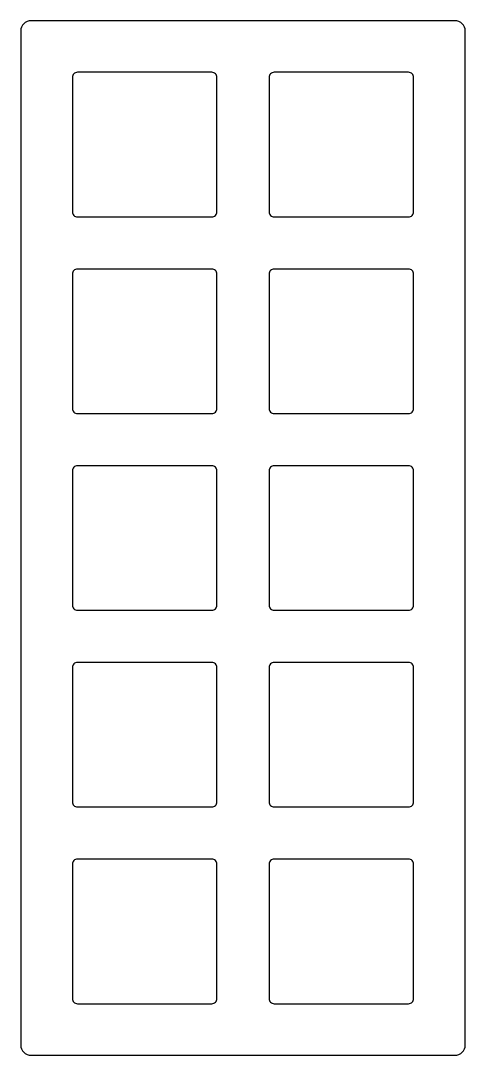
# Model space of a CAD drawing. Header units: millimetres. Extents: x -12 to 31, y -88 to 12.
import ezdxf

# ---------------------------------------------------------------- set-up
doc = ezdxf.new("R2010")
doc.units = ezdxf.units.MM

msp = doc.modelspace()

# ---------------------------------------------------------------- linework, layer by layer
at = {"linetype": 'CONTINUOUS'}
for points in [[(-7, -6.5, 0.414214), (-6.5, -7), (6.5, -7, 0.414214), (7, -6.5), (7, 6.5, 0.414214), (6.5, 7), (-6.5, 7, 0.414214), (-7, 6.5)], [(12.05, -6.5, 0.414214), (12.55, -7), (25.55, -7, 0.414214), (26.05, -6.5), (26.05, 6.5, 0.414214), (25.55, 7), (12.55, 7, 0.414214), (12.05, 6.5)], [(-7, -25.55, 0.414214), (-6.5, -26.05), (6.5, -26.05, 0.414214), (7, -25.55), (7, -12.55, 0.414214), (6.5, -12.05), (-6.5, -12.05, 0.414214), (-7, -12.55)], [(12.05, -25.55, 0.414214), (12.55, -26.05), (25.55, -26.05, 0.414214), (26.05, -25.55), (26.05, -12.55, 0.414214), (25.55, -12.05), (12.55, -12.05, 0.414214), (12.05, -12.55)], [(-7, -44.6, 0.414214), (-6.5, -45.1), (6.5, -45.1, 0.414214), (7, -44.6), (7, -31.6, 0.414214), (6.5, -31.1), (-6.5, -31.1, 0.414214), (-7, -31.6)], [(12.05, -44.6, 0.414214), (12.55, -45.1), (25.55, -45.1, 0.414214), (26.05, -44.6), (26.05, -31.6, 0.414214), (25.55, -31.1), (12.55, -31.1, 0.414214), (12.05, -31.6)], [(-7, -63.65, 0.414214), (-6.5, -64.15), (6.5, -64.15, 0.414214), (7, -63.65), (7, -50.65, 0.414214), (6.5, -50.15), (-6.5, -50.15, 0.414214), (-7, -50.65)], [(12.05, -63.65, 0.414214), (12.55, -64.15), (25.55, -64.15, 0.414214), (26.05, -63.65), (26.05, -50.65, 0.414214), (25.55, -50.15), (12.55, -50.15, 0.414214), (12.05, -50.65)], [(-7, -82.7, 0.414214), (-6.5, -83.2), (6.5, -83.2, 0.414214), (7, -82.7), (7, -69.7, 0.414214), (6.5, -69.2), (-6.5, -69.2, 0.414214), (-7, -69.7)], [(12.05, -82.7, 0.414214), (12.55, -83.2), (25.55, -83.2, 0.414214), (26.05, -82.7), (26.05, -69.7, 0.414214), (25.55, -69.2), (12.55, -69.2, 0.414214), (12.05, -69.7)]]:
    msp.add_lwpolyline(points, format="xyb", close=True, dxfattribs=at)
at = {"layer": 'outline', "linetype": 'CONTINUOUS'}
msp.add_lwpolyline([(-12, -87.2, 0.414214), (-11, -88.2), (30.05, -88.2, 0.414214), (31.05, -87.2), (31.05, 11, 0.414214), (30.05, 12), (-11, 12, 0.414214), (-12, 11)], format="xyb", close=True, dxfattribs=at)

doc.saveas('drawing.dxf')
